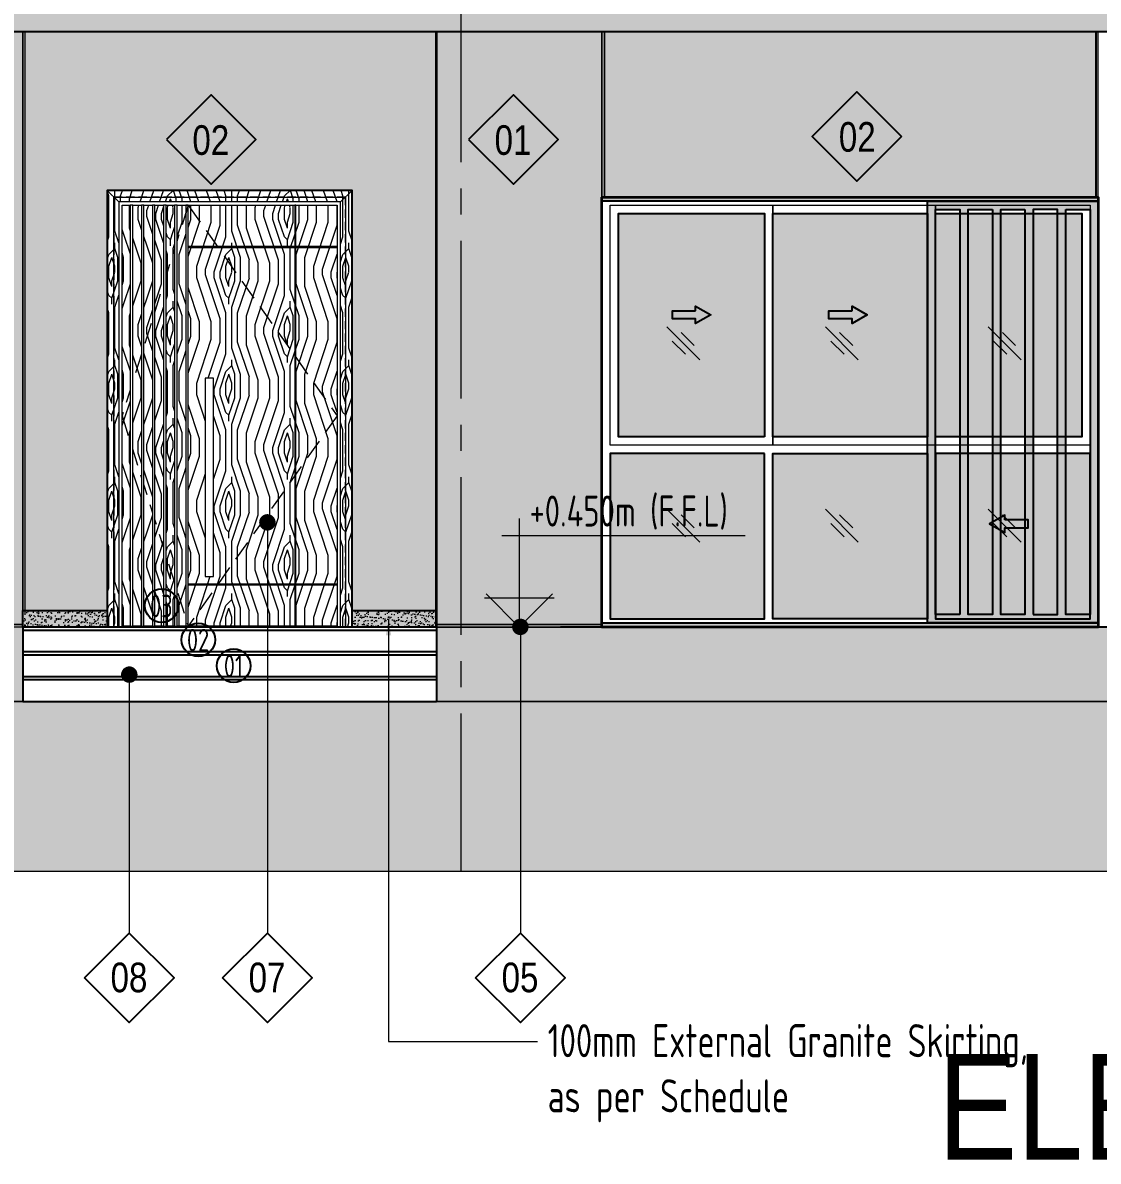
# Model space of a CAD drawing. Header units: millimetres. Extents: x -30697 to 201471, y -29614 to 19378.
# Drawn here: x -13934 to -7434, y -2779 to 4103 of the extents above; entities that cross this region are included whole.
import ezdxf
from ezdxf.enums import TextEntityAlignment as Align

# ---------------------------------------------------------------- set-up
doc = ezdxf.new("R2010")
doc.units = ezdxf.units.MM
doc.header["$MEASUREMENT"] = 0
for name, pattern in [('1735 X DT-5BR-ELE_01$0$DASHED', [0.75, 0.5, -0.25]), ('1735 X DT-5BR-ELE_01$0$DOT', [6.35, 0, -6.35]), ('1735 X DT-5BR-ELE_01$0$HIDDEN', [0.375, 0.25, -0.125]), ('ACAD_ISO02W100', [15, 12, -3]), ('CENTER', [2, 1.25, -0.25, 0.25, -0.25]), ('CENTER2', [28.575, 19.05, -3.175, 3.175, -3.175])]:
    doc.linetypes.add(name, pattern=pattern)
for name, color, linetype, lineweight, plot in [('00--ORIGIN POINT', 200, 'Continuous', 20, False), ('1735 X DT-5BR-ELE_01$0$00--ORIGIN', 6, 'Continuous', 0, False), ('1735 X DT-5BR-ELE_01$0$00--ORIGIN POINT', 200, 'Continuous', 20, False)]:
    doc.layers.add(name, color=color, linetype=linetype, lineweight=lineweight, plot=plot)
for name, color, linetype, lineweight in [('03--GRID', 252, 'CENTER2', 5), ('05--LEADER', 8, 'Continuous', 13), ('05--TEXT-2', 2, 'Continuous', 25), ('08--TAG REF', 7, 'Continuous', 25), ('1735 X DT-5BR-ELE_01$0$04--HATCH-2', 8, 'Continuous', 9), ('1735 X DT-5BR-ELE_01$0$04--HATCH-3', 251, 'Continuous', 9), ('1735 X DT-5BR-ELE_01$0$05--LEADER', 8, 'Continuous', 13), ('1735 X DT-5BR-ELE_01$0$06--LINE-1', 9, 'Continuous', 18), ('1735 X DT-5BR-ELE_01$0$06--LINE-2', 2, 'Continuous', 25), ('1735 X DT-5BR-ELE_01$0$06--LINE-3', 3, 'Continuous', 35), ('1735 X DT-5BR-ELE_01$0$ID-HATCH-1', 252, 'Continuous', 0), ('1735 X DT-5BR-ELE_01$0$L--DOORS-1', 9, 'Continuous', 18), ('1735 X DT-5BR-ELE_01$0$L--DOORS-2', 2, 'Continuous', 25), ('1735 X DT-5BR-ELE_01$0$L--DOORS-HID', 251, '1735 X DT-5BR-ELE_01$0$HIDDEN', 15), ('1735 X DT-5BR-ELE_01$0$L--GLASS MARK', 8, 'Continuous', 13), ('1735 X DT-5BR-ELE_01$0$L--STAIRS-2', 2, 'Continuous', 25), ('1735 X DT-5BR-ELE_01$0$L--WINDOW-1', 9, 'Continuous', 18), ('1735 X DT-5BR-ELE_01$0$L--WINDOW-2', 2, 'Continuous', 25), ('1735 X DT-5BR-ELE_01$0$M--TILING-2', 9, 'Continuous', 18), ('1735 X DT-5BR-ELE_01$0$Q--KERBS', 1, 'Continuous', 18), ('1735 X DT-5BR-ELE_01$0$W--ELV-1', 250, '1735 X DT-5BR-ELE_01$0$DASHED', 9), ('1735 X DT-5BR-ELE_01$0$Z--GROOVES', 7, 'Continuous', 9), ('1735 X DT-5BR-ELE_01$0$Z--GROOVES-DUMMY.', 252, 'Continuous', 9), ('W--ELEV-2', 7, 'Continuous', 20)]:
    doc.layers.add(name, color=color, linetype=linetype, lineweight=lineweight)
for name, color, linetype in [('08--WINREF-1', 8, 'Continuous'), ('1735 X DT-5BR-ELE_01$0$0-External Skerting', 1, 'Continuous'), ('1735 X DT-5BR-ELE_01$0$L-Louvers 1', 2, 'Continuous'), ('1735 X DT-5BR-ELE_01$0$Wipeout', 253, '1735 X DT-5BR-ELE_01$0$DOT'), ('1735 X DT-5BR-ELE_01$0$X--Granite', 8, 'Continuous'), ('DOOR NOS.', 9, 'CENTER')]:
    doc.layers.add(name, color=color, linetype=linetype)
for name, color, linetype, lineweight, true_color in [('1735 X DT-5BR-ELE_01$0$L--FR SHADE-1', 7, 'Continuous', 20, 0xc8c8c8), ('1735 X DT-5BR-ELE_01$0$L--GL SHADE-1', 7, 'Continuous', 20, 0xd7e1ff), ('1735 X DT-5BR-ELE_01$0$L--SHADE-1', 7, 'Continuous', 20, 0xf5f5f5), ('1735 X DT-5BR-ELE_01$0$L--SHADE-2', 7, 'Continuous', 20, 0xd2d2d2)]:
    doc.layers.add(name, color=color, linetype=linetype, lineweight=lineweight, true_color=true_color)
doc.styles.add('1735 X DT-5BR-ELE_01$0$Ariel', font='arial.ttf', dxfattribs={"width": 0.8})
doc.styles.add('Ariel', font='arial.ttf', dxfattribs={"width": 0.8})
doc.styles.add('format font', font='arial.ttf')
doc.styles.add('ISO', font='isocp2.shx', dxfattribs={"width": 0.8})
doc.dimstyles.new('1-50', dxfattribs={"dimtxt": 125, "dimasz": 50, "dimexe": 50, "dimexo": 50, "dimgap": 0, "dimtad": 0, "dimdec": 3, "dimzin": 12, "dimdsep": 46, "dimtxsty": 'ISO', "dimblk": 'ARCHTICK', "dimcen": -150, "dimdle": 50, "dimclrd": 9, "dimclre": 9, "dimclrt": 2, "dimadec": 0, "dimazin": 0, "dimtfac": 1, "dimtdec": 3, "dimtmove": 1, "dimatfit": 2, "dimldrblk": 'ARCHTICK', "dimfxl": 1, "dimtvp": 0.75, "dimtolj": 1, "dimtzin": 12, "dimlwd": 18, "dimlwe": 18, "dimarcsym": 0})
doc.dimstyles.new('Copy of 1-100_AR LEADER', dxfattribs={"dimtxt": 200, "dimasz": 100, "dimexe": 100, "dimexo": 100, "dimgap": 0, "dimtad": 0, "dimdec": 0, "dimzin": 12, "dimdsep": 46, "dimtxsty": 'ISO', "dimcen": 150, "dimdle": 100, "dimclrd": 8, "dimclre": 9, "dimclrt": 2, "dimadec": 0, "dimazin": 0, "dimtfac": 1, "dimtdec": 0, "dimtmove": 0, "dimatfit": 2, "dimfxl": 1, "dimtvp": 0.75, "dimtolj": 1, "dimtzin": 12, "dimlwd": 9, "dimlwe": 9, "dimarcsym": 0})
pattern_1 = [(45, (2434.73, 1376.5), (6e-14, 707.11), [25, -475]), (135, (2452.4, 1641.66), (-707.11, 6e-14), [50, -450]), (90, (2417.05, 1535.6), (-353.553, 353.553), [35.35, -106.05, 35.35, -70.7, 247.5, -212.157]), (90, (2434.73, 1341.14), (-353.553, 353.553), [35.355, -70.71, 35.355, -565.687]), (90, (2523.1, 1500.24), (-353.553, 353.553), [35.355, -671.75]), (90, (2576.15, 1517.92), (-353.553, 353.553), [35.355, -671.75]), (90, (2487.76, 1500.24), (-353.553, 353.553), [35.355, -671.75]), (90, (2452.4, 1500.24), (-353.553, 353.553), [70.71, -636.4]), (90, (2275.63, 1853.8), (-353.553, 353.553), [70.71, -636.4]), (90, (2399.37, 1482.56), (-353.553, 353.553), [141.42, -565.69]), (90, (2364, 1482.56), (-353.553, 353.553), [141.42, -565.69]), (90, (2487.76, 1818.44), (-353.553, 353.553), [141.42, -565.69]), (90, (2310.98, 1500.24), (-353.553, 353.553), [106.066, -601.04]), (90, (2187.24, 1482.56), (-353.553, 353.553), [106.066, -601.04]), (90, (2257.95, 1482.56), (-353.553, 353.553), [106.066, -601.04]), (90, (2381.7, 1818.44), (-353.553, 353.553), [176.78, -530.33]), (90, (2328.66, 1800.76), (-353.553, 353.553), [176.78, -530.33]), (90, (2452.4, 1747.73), (-353.553, 353.553), [247.49, -459.62]), (71.565, (2434.73, 1447.2), (353.553, 353.553), [55.9, -1062.13]), (71.565, (2399.37, 1623.98), (353.553, 353.553), [55.9, -1062.13]), (71.565, (2417.05, 1570.95), (353.553, 353.553), [55.9, -1062.13]), (71.565, (2452.4, 1394.17), (353.553, 353.553), [111.803, -1006.23]), (71.565, (2364.01, 1623.98), (353.553, 353.553), [167.705, -950.33]), (71.565, (2310.98, 1606.3), (353.553, 353.553), [223.607, -894.43]), (71.565, (2257.95, 1588.63), (353.553, 353.553), [223.607, -894.43]), (71.565, (2098.85, 1641.66), (353.553, 353.553), [223.61, -894.43]), (71.565, (2134.2, 1606.3), (353.553, 353.553), [279.51, -838.525]), (71.565, (2187.24, 1588.63), (353.553, 353.553), [279.51, -838.525]), (108.435, (2452.4, 1570.95), (-353.553, 353.553), [55.9, -1062.13]), (108.435, (2434.73, 1482.56), (-353.553, 353.553), [55.9, -1062.13]), (108.435, (2434.73, 1376.5), (-353.553, 353.553), [111.803, -1006.23]), (108.435, (2487.76, 1535.6), (-353.553, 353.553), [111.803, -1006.23]), (108.435, (2417.05, 1323.46), (-353.553, 353.553), [167.705, -950.33]), (108.435, (2381.7, 1288.1), (-353.553, 353.553), [223.61, -894.43]), (108.435, (2682.21, 1623.98), (-353.553, 353.553), [223.607, -894.43]), (108.435, (2523.11, 1535.6), (-353.553, 353.553), [223.607, -894.43]), (108.435, (2629.18, 1570.95), (-353.553, 353.553), [279.51, -838.525]), (108.435, (2576.15, 1553.27), (-353.553, 353.553), [279.51, -838.525])]

# ---------------------------------------------------------------- blocks, each defined once
blk = doc.blocks.new('*U261')
at = {"layer": '1735 X DT-5BR-ELE_01$0$Z--GROOVES-DUMMY.', "ltscale": 25, "transparency": 33554623}
h = blk.add_hatch(color=256, dxfattribs=at)
h.dxf.hatch_style = 1
h.paths.add_polyline_path([(0, 15), (0, 0), (1000, 0), (1000, 15)])
at = {"layer": '1735 X DT-5BR-ELE_01$0$Z--GROOVES', "ltscale": 25}
blk.add_lwpolyline([(0, 15), (0, 0), (1000, 0), (1000, 15)], close=True, dxfattribs=at)
blk = doc.blocks.new('*U263')
at = {"layer": '1735 X DT-5BR-ELE_01$0$Z--GROOVES-DUMMY.', "ltscale": 25, "transparency": 33554623}
h = blk.add_hatch(color=256, dxfattribs=at)
h.dxf.hatch_style = 1
h.paths.add_polyline_path([(0, 15), (0, 0), (3500, 0), (3500, 15)])
at = {"layer": '1735 X DT-5BR-ELE_01$0$Z--GROOVES', "ltscale": 25}
blk.add_lwpolyline([(0, 15), (0, 0), (3500, 0), (3500, 15)], close=True, dxfattribs=at)
blk = doc.blocks.new('*U264')
at = {"layer": '1735 X DT-5BR-ELE_01$0$Z--GROOVES-DUMMY.', "ltscale": 25, "transparency": 33554623}
h = blk.add_hatch(color=256, dxfattribs=at)
h.dxf.hatch_style = 1
h.paths.add_polyline_path([(0, 15), (0, 0), (1000, 0), (1000, 15)])
at = {"layer": '1735 X DT-5BR-ELE_01$0$Z--GROOVES', "ltscale": 25}
blk.add_lwpolyline([(0, 15), (0, 0), (1000, 0), (1000, 15)], close=True, dxfattribs=at)
blk = doc.blocks.new('*U260')
at = {"layer": '1735 X DT-5BR-ELE_01$0$Z--GROOVES-DUMMY.', "ltscale": 25, "transparency": 33554623}
h = blk.add_hatch(color=256, dxfattribs=at)
h.dxf.hatch_style = 1
h.paths.add_polyline_path([(0, 15), (0, 0), (750.1, 0), (750.1, 15)])
at = {"layer": '1735 X DT-5BR-ELE_01$0$Z--GROOVES', "ltscale": 25}
blk.add_lwpolyline([(0, 15), (0, 0), (750.1, 0), (750.1, 15)], close=True, dxfattribs=at)
blk = doc.blocks.new('*U246')
at = {"layer": '1735 X DT-5BR-ELE_01$0$L--SHADE-1', "transparency": 33554687}
h = blk.add_hatch(color=256, dxfattribs=at)
h.dxf.hatch_style = 1
h.paths.add_polyline_path([(0, 0), (-12400, 0), (-12400, -200), (0, -200)])
at = {"layer": '1735 X DT-5BR-ELE_01$0$06--LINE-2'}
blk.add_lwpolyline([(0, 0), (-12400, 0), (-12400, -200), (0, -200)], close=True, dxfattribs=at)
blk = doc.blocks.new('1735 X DT-5BR-ELE_01$0$SD 2.4 X 2.4')
at = {"layer": '1735 X DT-5BR-ELE_01$0$L--DOORS-1', "transparency": 33554623}
h = blk.add_hatch(color=252, dxfattribs=at)
h.dxf.hatch_style = 1
h.paths.add_polyline_path([(-771.2, 2010.9), (-911.9, 2010.9), (-911.9, 2040.2), (-1003.2, 1987.5), (-911.9, 1934.8), (-911.9, 1964.1), (-771.2, 1964.1)])
h = blk.add_hatch(color=252, dxfattribs=at)
h.dxf.hatch_style = 1
h.paths.add_polyline_path([(174.3, 2010.9), (33.7, 2010.9), (33.7, 2040.2), (-57.6, 1987.5), (33.7, 1934.8), (33.7, 1964.1), (174.3, 1964.1)])
at = {"layer": '1735 X DT-5BR-ELE_01$0$L--GL SHADE-1'}
h = blk.add_hatch(color=256, dxfattribs=at)
h.dxf.hatch_style = 1
h.paths.add_polyline_path([(-1416.7, 2600), (-2300, 2600), (-2300, 1250), (-1416.7, 1250)])
h = blk.add_hatch(color=256, dxfattribs=at)
h.dxf.hatch_style = 1
h.paths.add_polyline_path([(-1366.7, 1250), (-433.3, 1250), (-433.3, 2600), (-1366.7, 2600)])
h = blk.add_hatch(color=256, dxfattribs=at)
h.dxf.hatch_style = 1
h.paths.add_polyline_path([(-383.3, 1250), (500, 1250), (500, 2600), (-383.3, 2600)])
h = blk.add_hatch(color=256, dxfattribs=at)
h.dxf.hatch_style = 1
h.paths.add_polyline_path([(-2350, 1150), (-1416.7, 1150), (-1416.7, 150), (-2350, 150)])
h = blk.add_hatch(color=256, dxfattribs=at)
h.dxf.hatch_style = 1
h.paths.add_polyline_path([(-1366.7, 150), (-433.3, 150), (-433.3, 1150), (-1366.7, 1150)])
h = blk.add_hatch(color=256, dxfattribs=at)
h.dxf.hatch_style = 1
h.paths.add_polyline_path([(-383.3, 1150), (550, 1150), (550, 150), (-383.3, 150)])
blk.add_lwpolyline([(600, 2700), (-2400, 2700), (-2400, 100), (600, 100)], close=True)
at = {"layer": '1735 X DT-5BR-ELE_01$0$L--DOORS-2'}
for points in [[(-911.9, 2010.9), (-911.9, 2040.2), (-1003.2, 1987.5), (-911.9, 1934.8), (-911.9, 1964.1), (-771.2, 1964.1), (-771.2, 2010.9), (-911.9, 2010.9)], [(33.7, 2010.9), (33.7, 2040.2), (-57.6, 1987.5), (33.7, 1934.8), (33.7, 1964.1), (174.3, 1964.1), (174.3, 2010.9), (33.7, 2010.9)]]:
    blk.add_lwpolyline(points, dxfattribs=at)
at = {"layer": '1735 X DT-5BR-ELE_01$0$L--GLASS MARK'}
for p, q in [((-1932.8, 1715.8), (-1733.9, 1914.7)), ((-1899.6, 1802), (-1820.1, 1881.5)), ((-949.4, 1715.8), (-750.6, 1914.7)), ((-916.3, 1802), (-836.7, 1881.5)), ((8.9, 1715.8), (207.8, 1914.7)), ((42, 1802), (121.6, 1881.5)), ((-1846.6, 1748.9), (-1767, 1828.5)), ((-863.3, 1748.9), (-783.7, 1828.5)), ((95.1, 1748.9), (174.6, 1828.5)), ((-1932.8, 613.1), (-1733.9, 811.9)), ((-1899.6, 699.2), (-1820.1, 778.8)), ((-949.4, 613.1), (-750.6, 811.9)), ((-916.3, 699.2), (-836.7, 778.8)), ((8.9, 613.1), (207.8, 811.9)), ((42, 699.2), (121.6, 778.8)), ((-1846.6, 646.2), (-1767, 725.8)), ((-863.3, 646.2), (-783.7, 725.8)), ((95.1, 646.2), (174.6, 725.8))]:
    blk.add_line(p, q, dxfattribs=at)
at = {"layer": '1735 X DT-5BR-ELE_01$0$L--WINDOW-1'}
for points in [[(-2350, 1200), (-1416.7, 1200), (-1416.7, 2650), (-2350, 2650)], [(-1416.7, 1200), (-433.3, 1200), (-433.3, 2650), (-1416.7, 2650)], [(-433.3, 1200), (550, 1200), (550, 2650), (-433.3, 2650)]]:
    blk.add_lwpolyline(points, close=True, dxfattribs=at)
at = {"layer": '1735 X DT-5BR-ELE_01$0$L--WINDOW-2'}
for points in [[(-1416.7, 2600), (-2300, 2600), (-2300, 1250), (-1416.7, 1250)], [(-1366.7, 1250), (-433.3, 1250), (-433.3, 2600), (-1366.7, 2600)], [(-383.3, 1250), (500, 1250), (500, 2600), (-383.3, 2600)], [(-2350, 1150), (-1416.7, 1150), (-1416.7, 150), (-2350, 150)], [(-1366.7, 150), (-433.3, 150), (-433.3, 1150), (-1366.7, 1150)], [(-383.3, 1150), (550, 1150), (550, 150), (-383.3, 150)]]:
    blk.add_lwpolyline(points, close=True, dxfattribs=at)
blk = doc.blocks.new('*U253')
at = {"layer": '1735 X DT-5BR-ELE_01$0$L--FR SHADE-1'}
h = blk.add_hatch(color=256, dxfattribs=at)
h.dxf.hatch_style = 1
h.paths.add_polyline_path([(3000, 2600), (0, 2600), (0, 2575), (1033.3, 2575), (3000, 2575)])
h = blk.add_hatch(color=256, dxfattribs=at)
h.dxf.hatch_style = 1
h.paths.add_polyline_path([(0, 2575), (0, 25), (1033.3, 25), (1033.3, 2575)])
h.paths.add_polyline_path([(590, 2525), (590, 75), (443.3, 75), (443.3, 2525)], flags=16)
h.paths.add_polyline_path([(640, 2525), (786.7, 2525), (786.7, 75), (640, 75)], flags=16)
h.paths.add_polyline_path([(393.3, 2525), (393.3, 75), (246.7, 75), (246.7, 2525)], flags=16)
h.paths.add_polyline_path([(836.7, 2525), (983.3, 2525), (983.3, 75), (836.7, 75)], flags=16)
h.paths.add_polyline_path([(196.7, 2525), (196.7, 75), (50, 75), (50, 2525)], flags=16)
h = blk.add_hatch(color=256, dxfattribs=at)
h.dxf.hatch_style = 1
h.paths.add_polyline_path([(3000, 25), (0, 25), (0, 0), (3000, 0)])
at = {"layer": '1735 X DT-5BR-ELE_01$0$06--LINE-3'}
blk.add_lwpolyline([(3000, 2600), (0, 2600), (0, 0), (3000, 0)], close=True, dxfattribs=at)
at = {"layer": '1735 X DT-5BR-ELE_01$0$L-Louvers 1'}
for points in [[(0, 2575), (3000, 2575), (3000, 2600), (0, 2600)], [(0, 25), (1033.3, 25), (1033.3, 2575), (0, 2575)], [(393.3, 75), (246.7, 75), (246.7, 2525), (393.3, 2525)], [(443.3, 2525), (443.3, 75), (590, 75), (590, 2525)], [(640, 2525), (640, 75), (786.7, 75), (786.7, 2525)], [(0, 0), (3000, 0), (3000, 25), (0, 25)]]:
    blk.add_lwpolyline(points, close=True, dxfattribs=at)
for points in [[(196.7, 2525), (50, 2525), (50, 75), (196.7, 75), (196.7, 2525)], [(836.7, 75), (983.3, 75), (983.3, 2525), (836.7, 2525), (836.7, 75)]]:
    blk.add_lwpolyline(points, dxfattribs=at)
blk = doc.blocks.new('1735 X DT-5BR-ELE_01$0$ARROW')
at = {"layer": '1735 X DT-5BR-ELE_01$0$L--DOORS-1', "transparency": 33554623}
h = blk.add_hatch(color=252, dxfattribs=at)
h.dxf.hatch_style = 1
h.paths.add_polyline_path([(-232, 23.4), (-91.3, 23.4), (-91.3, 52.7), (0, 0), (-91.3, -52.7), (-91.3, -23.4), (-232, -23.4)])
at = {"layer": '1735 X DT-5BR-ELE_01$0$L--DOORS-2'}
blk.add_lwpolyline([(-91.3, 23.4), (-91.3, 52.7), (0, 0), (-91.3, -52.7), (-91.3, -23.4), (-232, -23.4), (-232, 23.4), (-91.3, 23.4)], dxfattribs=at)
blk = doc.blocks.new('*U268')
at = {"ltscale": 0.2}
for p, q in [((0, 450), (2500, 450)), ((0, 430), (2500, 430)), ((0, 300), (2500, 300)), ((0, 280), (2500, 280)), ((0, 150), (2500, 150)), ((0, 130), (2500, 130))]:
    blk.add_line(p, q, dxfattribs=at)
at = {"layer": 'Defpoints'}
for p, q in [((0, 450), (0, 300)), ((0, 300), (0, 150)), ((0, 150), (0, 0))]:
    blk.add_line(p, q, dxfattribs=at)
blk = doc.blocks.new('1735 X DT-5BR-ELE_01$0$A$C59253D57')
at = {"layer": '1735 X DT-5BR-ELE_01$0$04--HATCH-2', "transparency": 33554687}
h = blk.add_hatch(dxfattribs=at)
h.set_pattern_fill('WOODFACE', color=252, scale=500, angle=45, pattern_type=2)
h.set_pattern_definition(pattern_1)
h.paths.add_polyline_path([(30, 2570), (-40, 2640), (1440, 2640), (1370.2, 2570)])
h = blk.add_hatch(dxfattribs=at)
h.set_pattern_fill('WOODFACE', color=252, scale=500, angle=45, pattern_type=2)
h.set_pattern_definition(pattern_1)
h.paths.add_polyline_path([(30, 2570), (-40, 2640), (-40, 0), (30, 0)])
h = blk.add_hatch(dxfattribs=at)
h.set_pattern_fill('WOODFACE', color=252, scale=500, angle=45, pattern_type=2)
h.set_pattern_definition(pattern_1)
h.paths.add_polyline_path([(1370, 2569), (1440, 2639), (1440, 0), (1370, 0)])
h = blk.add_hatch(dxfattribs=at)
h.set_pattern_fill('WOODFACE', color=252, scale=500, angle=45, pattern_type=2)
h.set_pattern_definition(pattern_1)
h.paths.add_polyline_path([(50, 5), (1350, 5), (1350, 2550), (50, 2550)])
at = {"layer": '1735 X DT-5BR-ELE_01$0$L--DOORS-1'}
for p, q in [((30, 2570), (-40, 2640)), ((1370, 2570), (1440, 2640))]:
    blk.add_line(p, q, dxfattribs=at)
at = {"linetype": 'ByBlock'}
for points in [[(300, 2550), (300, 5), (305, 5), (305, 2550)], [(950.2, 2550), (950.2, 5), (965.2, 5), (965.2, 2550)]]:
    blk.add_wipeout(points, dxfattribs=at).dxf.layer = '1735 X DT-5BR-ELE_01$0$Wipeout'
blk.add_wipeout([(798.2, 1505), (798.2, 305), (848.2, 305), (848.2, 1505)]).dxf.layer = '1735 X DT-5BR-ELE_01$0$Wipeout'
at = {"layer": '1735 X DT-5BR-ELE_01$0$06--LINE-1', "color": 251, "lineweight": 0}
for points in [[(950.2, 2550), (965.2, 2550), (965.2, 5), (950.2, 5)], [(798.2, 1505), (848.2, 1505), (848.2, 305), (798.2, 305)]]:
    blk.add_lwpolyline(points, close=True, dxfattribs=at)
at = {"linetype": 'ByBlock'}
blk.add_wipeout([(950.2, 2300), (50, 2300), (50, 2295), (950.2, 2295)], dxfattribs=at).dxf.layer = '1735 X DT-5BR-ELE_01$0$Wipeout'
at = {"layer": '1735 X DT-5BR-ELE_01$0$06--LINE-1', "color": 251, "lineweight": 0}
for points in [[(300, 2550), (305, 2550), (305, 5), (300, 5)], [(950.2, 2300), (950.2, 2295), (50, 2295), (50, 2300)]]:
    blk.add_lwpolyline(points, close=True, dxfattribs=at)
at = {"layer": '1735 X DT-5BR-ELE_01$0$L--DOORS-1'}
blk.add_lwpolyline([(30, 0), (30, 2570), (1370, 2570), (1370, 0)], dxfattribs=at)
blk.add_lwpolyline([(50, 5), (1350, 5), (1350, 2550), (50, 2550)], close=True, dxfattribs=at)
at = {"layer": '1735 X DT-5BR-ELE_01$0$L--DOORS-2'}
blk.add_lwpolyline([(-40, 0), (-40, 2640), (1440, 2640), (1440, 0)], dxfattribs=at)
at = {"layer": '1735 X DT-5BR-ELE_01$0$L--DOORS-HID', "color": 251, "linetype": '1735 X DT-5BR-ELE_01$0$HIDDEN', "lineweight": 0, "ltscale": 200}
blk.add_lwpolyline([(0, 0), (0, 2600), (1400, 2600), (1400, 0)], dxfattribs=at)
at = {"layer": '1735 X DT-5BR-ELE_01$0$L--DOORS-HID', "ltscale": 500}
for points in [[(950.2, 2550), (50, 1277.5), (950.2, 5)], [(950.2, 2550), (1350, 1277.5), (950.2, 5)]]:
    blk.add_lwpolyline(points, dxfattribs=at)
at = {"linetype": 'ByBlock'}
for points in [[(1017.2, 2550), (1017.2, 5), (1032.2, 5), (1032.2, 2550)], [(1084.2, 2550), (1084.2, 5), (1099.2, 5), (1099.2, 2550)], [(1151.2, 2550), (1151.2, 5), (1166.2, 5), (1166.2, 2550)], [(1218.2, 2550), (1218.2, 5), (1233.2, 5), (1233.2, 2550)], [(1285.2, 2550), (1285.2, 5), (1300.2, 5), (1300.2, 2550)], [(950.2, 260), (50, 260), (50, 255), (950.2, 255)]]:
    blk.add_wipeout(points, dxfattribs=at).dxf.layer = '1735 X DT-5BR-ELE_01$0$Wipeout'
at = {"layer": '1735 X DT-5BR-ELE_01$0$06--LINE-1', "color": 251, "lineweight": 0}
for points in [[(1017.2, 2550), (1032.2, 2550), (1032.2, 5), (1017.2, 5)], [(1084.2, 2550), (1099.2, 2550), (1099.2, 5), (1084.2, 5)], [(1151.2, 2550), (1166.2, 2550), (1166.2, 5), (1151.2, 5)], [(1218.2, 2550), (1233.2, 2550), (1233.2, 5), (1218.2, 5)], [(1285.2, 2550), (1300.2, 2550), (1300.2, 5), (1285.2, 5)], [(950.2, 260), (950.2, 255), (50, 255), (50, 260)]]:
    blk.add_lwpolyline(points, close=True, dxfattribs=at)
at = {"linetype": 'ByBlock'}
blk.add_wipeout([(950.2, 260), (50, 260), (50, 255), (950.2, 255)], dxfattribs=at).dxf.layer = '1735 X DT-5BR-ELE_01$0$Wipeout'
at = {"layer": '1735 X DT-5BR-ELE_01$0$06--LINE-1', "color": 251, "lineweight": 0}
blk.add_lwpolyline([(950.2, 260), (950.2, 255), (50, 255), (50, 260)], close=True, dxfattribs=at)
blk = doc.blocks.new('*U334')
at = {"layer": '1735 X DT-5BR-ELE_01$0$ID-HATCH-1'}
h = blk.add_hatch(dxfattribs=at)
h.set_pattern_fill('AR-SAND', color=250, scale=20, angle=-87.41499)
h.set_pattern_definition([(37.5, (-152277.47, -116146.235), (-1.259867, 38.5364754), [0, -30.4, 0, -34, 0, -32.5]), (7.5, (-152277.47, -116146.235), (35.395534, 56.442921), [0, -16.4, 0, -27.4, 0, -10.5]), (327.5, (-152302.07, -116146.235), (62.282837, 0.113181), [0, -10, 0, -36, 0, -47]), (317.5, (-152302.07, -116146.235), (60.122532, 17.553511), [0, -5, 0, -23.6, 0, -27])])
h.paths.add_polyline_path([(0, 100), (510, 100), (510, 0), (0, 0)])
at = {"layer": '1735 X DT-5BR-ELE_01$0$M--TILING-2'}
blk.add_lwpolyline([(0, 100), (510, 100), (510, 0), (0, 0)], close=True, dxfattribs=at)
blk = doc.blocks.new('1735 X DT-5BR-ELE_01')
at = {"layer": '1735 X DT-5BR-ELE_01$0$04--HATCH-3'}
h = blk.add_hatch(color=251, dxfattribs=at)
h.dxf.hatch_style = 1
h.paths.add_polyline_path([(-21433.5, -1025.5), (-3233.5, -1025.5), (-3233.5, 0), (-21433.5, 0)])
at = {"layer": '1735 X DT-5BR-ELE_01$0$L--SHADE-1', "transparency": 33554687}
h = blk.add_hatch(color=256, dxfattribs=at)
h.dxf.hatch_style = 1
h.paths.add_polyline_path([(-14683.6, 465), (-13933.2, 465), (-13933.2, 4050), (-14683.6, 4050)])
h = blk.add_hatch(color=256, dxfattribs=at)
h.dxf.hatch_style = 1
h.paths.add_polyline_path([(-10433.5, 4050), (-11433.5, 4050), (-11433.5, 465), (-10433.5, 465)])
h = blk.add_hatch(color=256, dxfattribs=at)
h.dxf.hatch_style = 1
h.paths.add_polyline_path([(-18433.5, 451), (-13933.5, 451), (-13933.5, 0), (-18433.5, 0)])
h = blk.add_hatch(color=256, dxfattribs=at)
h.dxf.hatch_style = 1
h.paths.add_polyline_path([(-11433.5, 0), (-6433.5, 0), (-6433.5, 450), (-11433.5, 450)])
at = {"layer": '1735 X DT-5BR-ELE_01$0$L--SHADE-2', "transparency": 33554687}
h = blk.add_hatch(color=256, dxfattribs=at)
h.dxf.hatch_style = 1
h.paths.add_polyline_path([(-11433.5, 450), (-11433.5, 4050), (-13933.5, 4050), (-13933.5, 450), (-13833.5, 450), (-13423.5, 450), (-13423.5, 3090), (-11943.5, 3090), (-11943.5, 450)])
h = blk.add_hatch(color=256, dxfattribs=at)
h.dxf.hatch_style = 1
h.paths.add_polyline_path([(-10418.5, 3050), (-7443.5, 3050), (-7443.5, 4050), (-10418.5, 4050)])
at = {"layer": '1735 X DT-5BR-ELE_01$0$00--ORIGIN'}
for points in [[(-14683.6, 465), (-13933.2, 465), (-13933.2, 4050), (-14683.6, 4050)], [(-11433.5, 450), (-11433.5, 4050), (-13933.5, 4050), (-13933.5, 450), (-13833.5, 450), (-13423.5, 450), (-13423.5, 3090), (-11943.5, 3090), (-11943.5, 450)], [(-10433.5, 4050), (-11433.5, 4050), (-11433.5, 465), (-10433.5, 465)], [(-11433.5, 0), (-6433.5, 0), (-6433.5, 450), (-11433.5, 450)]]:
    blk.add_lwpolyline(points, close=True, dxfattribs=at)
at = {"layer": '1735 X DT-5BR-ELE_01$0$00--ORIGIN', "elevation": 0}
for points in [[(-10418.5, 3050), (-7443.5, 3050), (-7443.5, 4050), (-10418.5, 4050)], [(-18433.5, 451), (-13933.5, 451), (-13933.5, 0), (-18433.5, 0)]]:
    blk.add_lwpolyline(points, close=True, dxfattribs=at)
at = {"layer": '1735 X DT-5BR-ELE_01$0$00--ORIGIN POINT', "ltscale": 25}
blk.add_lwpolyline([(-21433.5, -1025.5), (-3233.5, -1025.5), (-3233.5, 0), (-21433.5, 0)], close=True, dxfattribs=at)
at = {"layer": '1735 X DT-5BR-ELE_01$0$06--LINE-2'}
for p, q in [((-11433.5, 450), (-13933.5, 450)), ((-6433.5, 450), (-10683.5, 450))]:
    blk.add_line(p, q, dxfattribs=at)
at = {"layer": '1735 X DT-5BR-ELE_01$0$06--LINE-3'}
blk.add_line((-11433.5, 450), (-11433.5, 4050), dxfattribs=at)
at = {"layer": '1735 X DT-5BR-ELE_01$0$L--DOORS-1'}
blk.add_lwpolyline([(-13383.5, 450), (-13383.5, 3050), (-11983.5, 3050), (-11983.5, 450)], dxfattribs=at)
at = {"layer": '1735 X DT-5BR-ELE_01$0$L--STAIRS-2'}
for p, q in [((-13933.5, 450), (-13933.5, 0)), ((-11433.5, 450), (-11433.5, 0)), ((-13933.5, 0), (-11433.5, 0))]:
    blk.add_line(p, q, dxfattribs=at)
at = {"layer": '1735 X DT-5BR-ELE_01$0$Q--KERBS'}
blk.add_lwpolyline([(-21433.5, 0), (-3458.5, 0)], dxfattribs=at)
at = {"layer": '1735 X DT-5BR-ELE_01$0$W--ELV-1', "ltscale": 500}
for p, q in [((-426.2, 4050), (-24440.9, 4050)), ((-354.3, 450), (-24440.9, 450)), ((191.2, 0), (-24440.9, 0))]:
    blk.add_line(p, q, dxfattribs=at)
at = {"layer": '1735 X DT-5BR-ELE_01$0$05--LEADER', "xscale": -1}
blk.add_blockref('1735 X DT-5BR-ELE_01$0$ARROW', (-8090.3, 1074), dxfattribs=at)
at = {"layer": '1735 X DT-5BR-ELE_01$0$06--LINE-2'}
blk.add_blockref('*U246', (-6233.5, 4250), dxfattribs=at)
at = {"layer": '1735 X DT-5BR-ELE_01$0$06--LINE-3', "xscale": -1}
blk.add_blockref('1735 X DT-5BR-ELE_01$0$SD 2.4 X 2.4', (-9833.5, 350), dxfattribs=at)
at = {"layer": '1735 X DT-5BR-ELE_01$0$L--STAIRS-2', "xscale": -1}
blk.add_blockref('*U268', (-11433.5, 0), dxfattribs=at)
at = {"layer": '1735 X DT-5BR-ELE_01$0$L-Louvers 1', "xscale": -1}
blk.add_blockref('*U253', (-7433.5, 450), dxfattribs=at)
at = {"layer": '1735 X DT-5BR-ELE_01$0$Z--GROOVES-DUMMY.', "ltscale": 25}
for name, p, rotation in [('*U263', (-13933.5, 4050), 270), ('*U261', (-10433.5, 4050), 270), ('*U261', (-7449.5, 4050), 270), ('*U260', (-13933.5, 466), 180), ('*U264', (-10433.5, 465), 180)]:
    blk.add_blockref(name, p, dxfattribs=dict(at, rotation=rotation))
at = {"layer": '1735 X DT-5BR-ELE_01$0$00--ORIGIN', "insert": (-8401.8, -2130.3), "char_height": 640, "attachment_point": 1, "style": '1735 X DT-5BR-ELE_01$0$Ariel'}
blk.add_mtext_dynamic_manual_height_columns('ELEVATION - 01', width=10517.503, gutter_width=1000, heights=[0], dxfattribs=at)
at = {"layer": '1735 X DT-5BR-ELE_01$0$L--DOORS-2', "xscale": -1}
blk.add_blockref('1735 X DT-5BR-ELE_01$0$A$C59253D57', (-11983.5, 450), dxfattribs=at)
at = {"layer": '1735 X DT-5BR-ELE_01$0$0-External Skerting'}
for points in [[(-13933.5, 450), (-13933.5, 550), (-13423.5, 550), (-13423.5, 450)], [(-11943.5, 450), (-11943.5, 550), (-11433.6, 550), (-11433.6, 450)]]:
    blk.add_lwpolyline(points, dxfattribs=at)
at = {"layer": '1735 X DT-5BR-ELE_01$0$X--Granite', "xscale": -1, "rotation": 180}
for p in [(-13933.5, 550), (-11943.5, 550)]:
    blk.add_blockref('*U334', p, dxfattribs=at)
blk = doc.blocks.new('*U19')
at = {"layer": '08--WINREF-1', "color": 2}
blk.add_lwpolyline([(339.4, 0), (0, -339.4), (-339.4, 0), (0, 339.4)], close=True, dxfattribs=at)
at = {"style": 'Ariel', "width": 0.8}
blk.add_attdef('CB-02', text='', height=225, dxfattribs=at).set_placement((2.6, -3.8), align=Align.MIDDLE)
blk = doc.blocks.new('*U18')
at = {"layer": '08--WINREF-1', "color": 2}
blk.add_lwpolyline([(339.4, 0), (0, -339.4), (-339.4, 0), (0, 339.4)], close=True, dxfattribs=at)
at = {"style": 'Ariel', "width": 0.8}
blk.add_attdef('CB-02', text='', height=225, dxfattribs=at).set_placement((2.6, -3.8), align=Align.MIDDLE)
blk = doc.blocks.new('_ArchTick')
at = {"color": 0, "const_width": 0.15}
blk.add_lwpolyline([(-0.5, -0.5), (0.5, 0.5)], dxfattribs=at)
blk = doc.blocks.new('*U104')
at = {"color": 2}
for p, q in [((0, 875), (0, -46)), ((1822, 734.4), (-140.6, 734.4)), ((-280.4, 234.4), (280.4, 234.4)), ((0, 0), (-266.9, 266.9)), ((266.9, 266.9), (0, 0))]:
    blk.add_line(p, q, dxfattribs=at)
blk.add_solid([(0, 234.4), (234.4, 234.4), (0, 0), (234.4, 234.4)], dxfattribs=at)
at = {"layer": '00--ORIGIN POINT', "linetype": 'ACAD_ISO02W100', "ltscale": 5}
blk.add_line((270, 0), (-270, 0), dxfattribs=at)
at = {"style": 'ISO', "width": 0.8}
for tag, p in [('LEVEL', (225.4, 781.7)), ('FLOOR', (225.4, 406.4))]:
    blk.add_attdef(tag, p, '', height=250, dxfattribs=at)
blk = doc.blocks.new('CUSION')
at = {"color": 251}
blk.add_circle((0, 0), 92.1, dxfattribs=at)
at = {"layer": 'DOOR NOS.', "ltscale": 100, "style": 'format font'}
blk.add_attdef('A00', text='', height=100, dxfattribs=at).set_placement((-10.2, -1.9), align=Align.MIDDLE)
blk = doc.blocks.new('*U17')
at = {"layer": '08--WINREF-1', "color": 2}
blk.add_lwpolyline([(339.4, 0), (0, -339.4), (-339.4, 0), (0, 339.4)], close=True, dxfattribs=at)
at = {"style": 'Ariel', "width": 0.8}
blk.add_attdef('CB-02', text='', height=225, dxfattribs=at).set_placement((2.6, -3.8), align=Align.MIDDLE)
blk.add_leader([(0, -2302.2), (0, -339.4)], dimstyle='1-50', override={"dimtxt": 100, "dimasz": 125, "dimgap": 50, "dimtad": 0, "dimldrblk": 'Dot', "dimfxl": 3, "dimarcsym": 1})
blk = doc.blocks.new('*U38')
at = {"layer": '08--WINREF-1', "color": 2}
blk.add_lwpolyline([(339.4, 0), (0, -339.4), (-339.4, 0), (0, 339.4)], close=True, dxfattribs=at)
at = {"style": 'Ariel', "width": 0.8}
blk.add_attdef('CB-02', text='', height=225, dxfattribs=at).set_placement((2.6, -3.8), align=Align.MIDDLE)
blk.add_leader([(0, -3458), (0, -339.4)], dimstyle='1-50', override={"dimtxt": 100, "dimasz": 125, "dimgap": 50, "dimtad": 0, "dimldrblk": 'Dot', "dimfxl": 3, "dimarcsym": 1})
blk = doc.blocks.new('*U39')
at = {"layer": '08--WINREF-1', "color": 2}
blk.add_lwpolyline([(339.4, 0), (0, -339.4), (-339.4, 0), (0, 339.4)], close=True, dxfattribs=at)
at = {"style": 'Ariel', "width": 0.8}
blk.add_attdef('CB-02', text='', height=225, dxfattribs=at).set_placement((2.6, -3.8), align=Align.MIDDLE)
blk.add_leader([(0, -2664.6), (0, -339.4)], dimstyle='1-50', override={"dimtxt": 100, "dimasz": 125, "dimgap": 50, "dimtad": 0, "dimldrblk": 'Dot', "dimfxl": 3, "dimarcsym": 1})

msp = doc.modelspace()

# ---------------------------------------------------------------- linework, layer by layer
at = {"layer": '03--GRID', "ltscale": 50}
msp.add_line((-11283.549, -1025.464), (-11283.549, 10449.646), dxfattribs=at)

# ---------------------------------------------------------------- next in the draw order: block references
msp.add_blockref('1735 X DT-5BR-ELE_01', (0, 0))

# ---------------------------------------------------------------- next in the draw order: block references
at = {"layer": '05--TEXT-2'}
ref = msp.add_blockref('CUSION', (-13094.481, 579.581), dxfattribs=dict(at, xscale=1.1, yscale=1.1, zscale=1.1))
ref.add_attrib('A00', '03', dxfattribs={"layer": 'DOOR NOS.', "color": 0, "ltscale": 100, "height": 136, "style": 'ISO', "width": 0.8}).set_placement((-13095.994, 577.526), align=Align.MIDDLE)
ref = msp.add_blockref('CUSION', (-12872.796, 372.937), dxfattribs=dict(at, xscale=1.1, yscale=1.1, zscale=1.1))
ref.add_attrib('A00', '02', dxfattribs={"layer": 'DOOR NOS.', "color": 0, "ltscale": 100, "height": 136, "style": 'ISO', "width": 0.8}).set_placement((-12874.309, 370.881), align=Align.MIDDLE)
ref = msp.add_blockref('CUSION', (-12658.829, 216.304), dxfattribs=dict(at, xscale=1.1, yscale=1.1, zscale=1.1))
ref.add_attrib('A00', '01', dxfattribs={"layer": 'DOOR NOS.', "color": 0, "ltscale": 100, "height": 136, "style": 'ISO', "width": 0.8}).set_placement((-12660.341, 214.249), align=Align.MIDDLE)
at = {"layer": '08--TAG REF'}
ref = msp.add_blockref('*U19', (-12795.076, 3397.338), dxfattribs=dict(at, xscale=-0.7964601769911505, yscale=0.7964601769911505, zscale=0.7964601769911505))
ref.add_attrib('CB-02', '02', dxfattribs={"layer": '0', "height": 179.2035, "style": 'Ariel', "width": 0.8}).set_placement((-12797.108, 3394.309), align=Align.MIDDLE)
ref = msp.add_blockref('*U19', (-10968.754, 3397.338), dxfattribs=dict(at, xscale=-0.7964601769911505, yscale=0.7964601769911505, zscale=0.7964601769911505))
ref.add_attrib('CB-02', '01', dxfattribs={"layer": '0', "height": 179.2035, "style": 'Ariel', "width": 0.8}).set_placement((-10970.787, 3394.309), align=Align.MIDDLE)
at = {"layer": '08--TAG REF', "xscale": 0.7964601769911505, "yscale": 0.7964601769911505, "zscale": 0.7964601769911505}
msp.add_blockref('*U18', (-8892.381, 3416.443), dxfattribs=at).add_auto_attribs({'CB-02': '02'})
at = {"layer": '08--TAG REF'}
ref = msp.add_blockref('*U38', (-12455.231, -1671.208), dxfattribs=dict(at, xscale=0.7964601769911505, yscale=0.7964601769911505, zscale=0.7964601769911505, rotation=180))
ref.add_attrib('CB-02', '07', dxfattribs={"layer": '0', "height": 179.2035, "style": 'Ariel', "width": 0.8}).set_placement((-12457.264, -1668.179), align=Align.MIDDLE)
ref = msp.add_blockref('*U39', (-10926.437, -1671.208), dxfattribs=dict(at, xscale=0.7964601769911505, yscale=0.7964601769911505, zscale=0.7964601769911505, rotation=180))
ref.add_attrib('CB-02', '05', dxfattribs={"layer": '0', "height": 179.2035, "style": 'Ariel', "width": 0.8}).set_placement((-10928.47, -1668.179), align=Align.MIDDLE)
ref = msp.add_blockref('*U17', (-13289.772, -1671.208), dxfattribs=dict(at, xscale=0.7964601769911505, yscale=0.7964601769911505, zscale=0.7964601769911505, rotation=180))
ref.add_attrib('CB-02', '08', dxfattribs={"layer": '0', "height": 179.2035, "style": 'Ariel', "width": 0.8}).set_placement((-13291.804, -1668.179), align=Align.MIDDLE)
at = {"layer": 'W--ELEV-2'}
ref = msp.add_blockref('*U104', (-10933.25, 450), dxfattribs=dict(at, xscale=0.75, yscale=0.75, zscale=0.75))
ref.add_attrib('LEVEL', '+0.450m (F.F.L)', (-10870.708, 1057.608), dxfattribs={"layer": '0', "height": 187.5, "style": 'ISO', "width": 0.8})

# ---------------------------------------------------------------- next in the draw order: texts
at = {"layer": '05--TEXT-2', "insert": (-10760.972, -1950.512), "char_height": 200, "attachment_point": 1, "style": 'ISO'}
msp.add_mtext_dynamic_manual_height_columns('100mm External Granite Skirting,\\Pas per Schedule', width=4390.04958, gutter_width=0, heights=[1313.705], dxfattribs=at)

# ---------------------------------------------------------------- next in the draw order: leaders
at = {"layer": '05--LEADER'}
msp.add_leader([(-11723.095, 499.126), (-11723.095, -2055.42), (-10823.378, -2055.42)], dimstyle='Copy of 1-100_AR LEADER', dxfattribs=at)

doc.saveas('drawing.dxf')
